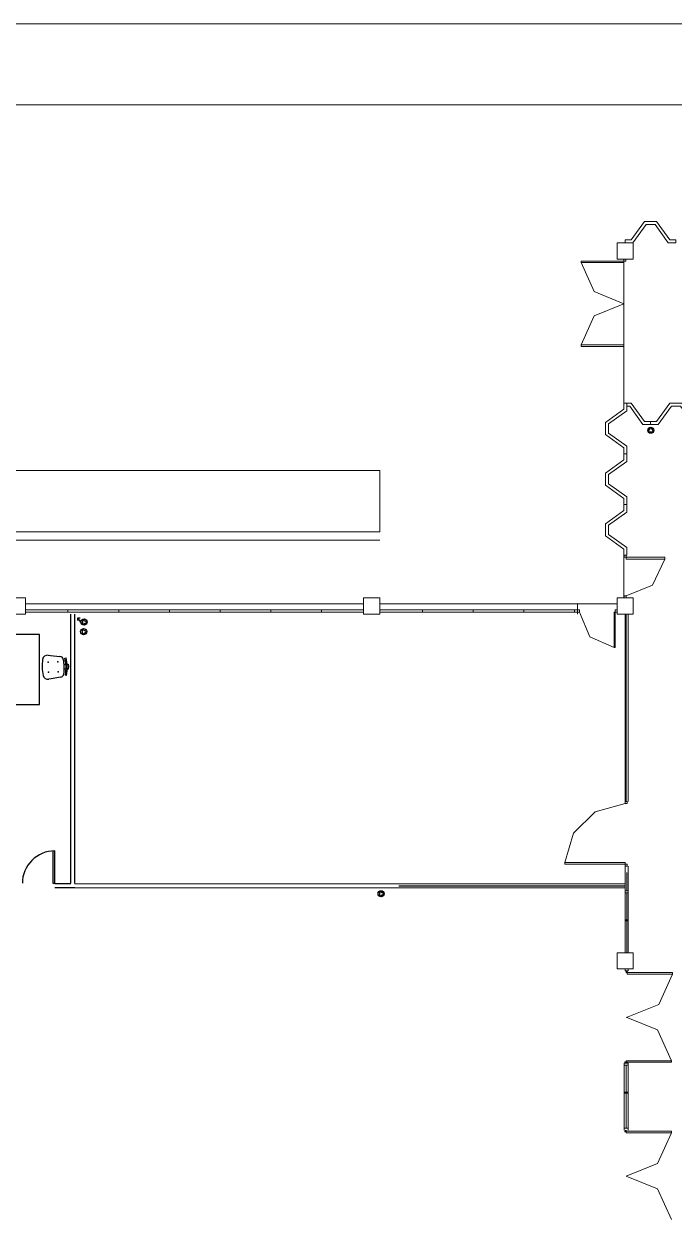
# Model space of a CAD drawing. Header units: millimetres. Extents: x 379 to 563, y 812 to 870.
# Drawn here: x 466.45 to 482.52, y 840.03 to 869.51 of the extents above; entities that cross this region are included whole.
import ezdxf

# ---------------------------------------------------------------- set-up
doc = ezdxf.new("R2010")
doc.units = ezdxf.units.MM
doc.layers.add('mobiliario', color=140, linetype='Continuous')
doc.layers.add('pontos', color=72, linetype='Continuous')

# ---------------------------------------------------------------- blocks, each defined once
blk = doc.blocks.new('SCHA', base_point=(308, 633))
for p, q in [((298.51, 638.05), (298.76, 640)), ((317.24, 640), (317.49, 638.05))]:
    blk.add_line(p, q)
for centre, radius, start, end in [((302.47, 637.55), 4, 172.87498, 258.61952), ((308, 665), 32, 258.61952, 281.38048), ((313.53, 637.55), 4, 281.38048, 7.12502)]:
    blk.add_arc(centre, radius, start, end)
for p in [(304, 638), (312, 638)]:
    blk.add_point(p)
blk = doc.blocks.new('SCHB', base_point=(308, 633))
for p, q in [((300.96, 652.19), (300.96, 652.19)), ((301.18, 651.22), (300.96, 652.19)), ((306, 653.62), (308, 653.87)), ((306, 652.94), (306, 653.62)), ((308, 653.87), (310, 653.62)), ((310, 653.62), (310, 652.94)), ((315.04, 652.19), (314.82, 651.22)), ((298.76, 640), (299.73, 647.4)), ((306, 650.58), (306, 651.93)), ((310, 651.93), (310, 650.58)), ((316.27, 647.4), (317.24, 640))]:
    blk.add_line(p, q)
for centre, radius, start, end in [((308, 622), 31, 76.86598, 103.13402), ((302.71, 647.03), 3, 101.75016, 172.87498), ((308, 622), 30, 76.86598, 103.13402), ((308, 621.58), 29, 78.24984, 101.75016), ((313.29, 647.03), 3, 7.12502, 78.24984)]:
    blk.add_arc(centre, radius, start, end)
for p in [(304, 645.58), (312, 645.58)]:
    blk.add_point(p)
blk = doc.blocks.new('Cadeira-03')
at = {"xscale": 2.5, "yscale": 2.5, "zscale": 2.5}
for name in ['SCHB', 'SCHA']:
    blk.add_blockref(name, (0, 0), dxfattribs=at)

msp = doc.modelspace()

# ---------------------------------------------------------------- linework, layer by layer
for p, q in [((467.615, 848.277), (467.615, 854.928)), ((467.715, 848.273), (467.715, 854.928)), ((467.215, 848.274), (467.615, 848.273)), ((467.215, 848.174), (467.715, 848.173)), ((467.715, 848.273), (481.307, 848.261)), ((467.715, 848.173), (481.307, 848.161)), ((475.715, 848.216), (481.307, 848.211))]:
    msp.add_line(p, q)
at = {"color": 7, "lineweight": 0}
for points in [[(545.109, 869.507), (395.061, 869.507)], [(544.846, 867.503), (400.234, 867.503)], [(482.372, 864.096), (482.56, 864.096), (482.56, 864.171), (482.409, 864.171), (482.084, 864.622), (481.783, 864.622), (481.458, 864.171), (481.307, 864.171), (481.307, 864.096), (481.495, 864.096), (481.821, 864.547), (482.046, 864.547), (482.372, 864.096), (482.372, 864.096)], [(481.107, 863.695), (481.508, 863.695), (481.508, 864.096), (481.107, 864.096), (481.107, 863.695), (481.107, 863.695)], [(481.27, 860.138), (481.27, 863.695)], [(481.27, 863.645), (481.32, 863.645), (481.32, 863.695), (481.27, 863.695), (481.27, 863.645), (481.27, 863.645)], [(480.218, 863.608), (481.27, 863.608), (481.27, 863.645), (480.218, 863.645), (480.218, 863.608), (480.218, 863.608)], [(480.218, 863.608), (480.543, 862.894), (481.27, 862.593)], [(481.27, 862.593), (480.543, 862.293), (480.218, 861.579)], [(480.218, 861.541), (481.27, 861.541), (481.27, 861.579), (480.218, 861.579), (480.218, 861.541), (480.218, 861.541)], [(481.345, 859.074), (481.345, 858.886), (481.27, 858.886), (481.27, 859.036), (480.819, 859.362), (480.819, 859.662), (481.27, 859.988), (481.27, 860.138), (481.345, 860.138), (481.345, 859.951), (480.894, 859.625), (480.894, 859.399), (481.345, 859.074), (481.345, 859.074)], [(481.746, 859.612), (481.934, 859.612), (481.934, 859.688), (481.783, 859.688), (481.458, 860.138), (481.345, 860.138)], [(481.345, 860.063), (481.42, 860.063), (481.746, 859.612)], [(482.998, 859.612), (483.186, 859.612), (483.186, 859.688), (483.036, 859.688), (482.71, 860.138), (482.409, 860.138), (482.084, 859.688), (481.934, 859.688), (481.934, 859.612), (482.121, 859.612), (482.447, 860.063), (482.672, 860.063), (482.998, 859.612), (482.998, 859.612)], [(481.345, 857.821), (481.345, 857.633), (481.27, 857.633), (481.27, 857.784), (480.819, 858.109), (480.819, 858.41), (481.27, 858.736), (481.27, 858.886), (481.345, 858.886), (481.345, 858.698), (480.894, 858.372), (480.894, 858.147), (481.345, 857.821), (481.345, 857.821)], [(433.4, 858.473), (475.245, 858.473)], [(475.245, 856.957), (475.245, 858.473)], [(481.345, 856.569), (481.345, 856.381), (481.27, 856.381), (481.27, 856.531), (480.819, 856.857), (480.819, 857.158), (481.27, 857.483), (481.27, 857.633), (481.345, 857.633), (481.345, 857.446), (480.894, 857.12), (480.894, 856.894), (481.345, 856.569), (481.345, 856.569)], [(475.245, 856.957), (427.4, 856.957)], [(475.245, 856.757), (427.4, 856.757)], [(481.27, 856.381), (481.27, 855.329)], [(481.282, 856.331), (481.332, 856.331), (481.332, 856.381), (481.282, 856.381), (481.282, 856.331), (481.282, 856.331)], [(482.284, 856.281), (482.284, 856.331), (481.332, 856.331), (481.332, 856.281), (482.284, 856.281), (482.284, 856.281)], [(481.332, 855.379), (481.984, 855.642), (482.284, 856.281)], [(466.09, 854.928), (466.49, 854.928), (466.49, 855.329), (466.09, 855.329), (466.09, 854.928), (466.09, 854.928)], [(466.49, 855.179), (474.844, 855.179)], [(474.844, 854.928), (475.245, 854.928), (475.245, 855.329), (474.844, 855.329), (474.844, 854.928), (474.844, 854.928)], [(475.245, 855.179), (481.107, 855.179)], [(480.13, 854.928), (480.13, 855.179)], [(481.107, 854.928), (481.508, 854.928), (481.508, 855.329), (481.107, 855.329), (481.107, 854.928), (481.107, 854.928)], [(481.282, 855.329), (481.332, 855.329), (481.332, 855.379), (481.282, 855.379), (481.282, 855.329), (481.282, 855.329)], [(466.49, 855.028), (474.844, 855.028)], [(466.49, 854.978), (474.844, 854.978)], [(467.542, 854.978), (467.542, 855.028)], [(468.795, 854.978), (468.795, 855.028)], [(470.047, 854.978), (470.047, 855.028)], [(471.3, 854.978), (471.3, 855.028)], [(472.552, 854.978), (472.552, 855.028)], [(473.805, 854.978), (473.805, 855.028)], [(475.245, 855.028), (480.13, 855.028)], [(475.245, 854.978), (480.13, 854.978)], [(476.297, 854.978), (476.297, 855.028)], [(477.55, 854.978), (477.55, 855.028)], [(478.802, 854.978), (478.802, 855.028)], [(480.055, 854.978), (480.055, 855.028)], [(480.13, 854.978), (480.18, 854.978), (480.18, 855.028), (480.13, 855.028), (480.13, 854.978), (480.13, 854.978)], [(480.18, 854.978), (480.431, 854.364), (481.032, 854.101)], [(481.032, 854.101), (481.057, 854.101), (481.057, 854.978), (481.032, 854.978), (481.032, 854.101), (481.032, 854.101)], [(481.057, 854.978), (481.107, 854.978), (481.107, 855.028), (481.057, 855.028), (481.057, 854.978), (481.057, 854.978)], [(481.307, 854.928), (481.307, 850.294)], [(481.332, 854.928), (481.332, 850.294)], [(481.382, 854.928), (481.382, 850.294)], [(481.307, 850.244), (480.568, 850.043), (480.03, 849.517), (479.817, 848.791)], [(481.307, 850.244), (481.357, 850.244), (481.357, 850.294), (481.307, 850.294), (481.307, 850.244), (481.307, 850.244)], [(479.817, 848.753), (481.307, 848.753), (481.307, 848.791), (479.817, 848.791), (479.817, 848.753), (479.817, 848.753)], [(481.307, 848.703), (481.357, 848.703), (481.357, 848.753), (481.307, 848.753), (481.307, 848.703), (481.307, 848.703)], [(481.307, 848.703), (481.307, 846.561)], [(481.382, 848.703), (481.382, 846.561)], [(481.345, 848.54), (481.345, 848.09)], [(481.307, 848.039), (481.382, 848.039), (481.382, 848.09), (481.307, 848.09), (481.307, 848.039), (481.307, 848.039)], [(481.345, 848.039), (481.345, 847.376)], [(481.307, 847.376), (481.382, 847.376)], [(481.382, 847.351), (481.307, 847.351)], [(481.345, 847.351), (481.345, 846.561)], [(481.107, 846.161), (481.508, 846.161), (481.508, 846.561), (481.107, 846.561), (481.107, 846.161), (481.107, 846.161)], [(481.382, 846.111), (481.307, 846.111), (481.307, 846.161), (481.382, 846.161), (481.382, 846.111), (481.382, 846.111)], [(481.357, 846.073), (481.32, 846.073)], [(481.32, 846.073), (481.332, 846.073)], [(481.332, 846.073), (481.332, 846.111)], [(481.357, 846.111), (481.357, 846.073)], [(481.357, 846.073), (481.357, 846.035), (482.472, 846.035), (482.472, 846.073), (481.357, 846.073), (481.357, 846.073)], [(481.357, 844.971), (482.134, 845.284), (482.472, 846.035)], [(482.447, 843.894), (482.109, 844.658), (481.332, 844.971)], [(481.282, 843.831), (481.282, 842.178)], [(481.382, 843.831), (481.282, 843.831)], [(481.282, 843.781), (481.382, 843.781)], [(481.295, 843.856), (481.295, 843.869)], [(481.295, 843.869), (481.307, 843.869)], [(481.332, 843.856), (481.295, 843.856)], [(481.307, 843.869), (481.307, 843.831)], [(481.332, 843.856), (481.332, 843.894), (482.447, 843.894), (482.447, 843.856), (481.332, 843.856), (481.332, 843.856)], [(481.332, 843.831), (481.332, 843.856)], [(481.332, 843.781), (481.332, 843.117)], [(481.382, 843.831), (481.382, 842.178)], [(481.382, 843.117), (481.282, 843.117)], [(481.282, 843.092), (481.382, 843.092)], [(481.332, 843.092), (481.332, 842.228)], [(481.282, 842.228), (481.382, 842.228)], [(481.307, 842.14), (481.307, 842.178)], [(481.332, 842.178), (481.332, 842.153)], [(481.295, 842.153), (481.295, 842.14)], [(481.332, 842.153), (481.295, 842.153)], [(481.295, 842.14), (481.307, 842.14)], [(481.332, 842.153), (481.332, 842.115), (482.447, 842.115), (482.447, 842.153), (481.332, 842.153), (481.332, 842.153)], [(481.332, 841.038), (482.109, 841.351), (482.447, 842.115)], [(482.447, 839.973), (482.109, 840.725), (481.332, 841.038)]]:
    msp.add_lwpolyline(points, dxfattribs=at)
msp.add_lwpolyline([(467.165, 849.077), (467.165, 848.277), (467.215, 848.277), (467.215, 849.077, 0.414214), (466.415, 848.277)], format="xyb")
at = {"layer": 'mobiliario'}
msp.add_lwpolyline([(466.837, 854.419), (466, 854.419), (466, 852.69), (466.837, 852.69)], close=True, dxfattribs=at)
at = {"layer": 'pontos'}
for p, q in [((481.874, 859.43), (481.942, 859.542)), ((481.874, 859.43), (482.006, 859.43)), ((481.942, 859.542), (482.006, 859.43)), ((467.903, 854.666), (467.787, 854.833)), ((467.787, 854.833), (467.787, 854.772)), ((467.787, 854.772), (467.787, 854.833)), ((467.787, 854.833), (467.84, 854.833)), ((467.892, 854.558), (467.892, 854.426)), ((467.892, 854.558), (468.005, 854.49)), ((467.903, 854.796), (467.903, 854.664)), ((467.903, 854.796), (468.016, 854.728)), ((467.903, 854.794), (467.903, 854.662)), ((467.903, 854.794), (468.016, 854.726)), ((468.016, 854.728), (467.903, 854.664)), ((468.016, 854.726), (467.903, 854.662)), ((468.005, 854.49), (467.892, 854.426)), ((475.239, 848.084), (475.239, 847.952)), ((475.239, 848.084), (475.351, 848.016)), ((475.239, 848.082), (475.239, 847.95)), ((475.239, 848.082), (475.351, 848.014)), ((475.351, 848.016), (475.239, 847.952)), ((475.351, 848.014), (475.239, 847.95))]:
    msp.add_line(p, q, dxfattribs=at)
for centre in [(481.94, 859.468), (467.93, 854.493), (467.941, 854.731), (467.941, 854.729), (475.277, 848.018), (475.277, 848.016)]:
    msp.add_circle(centre, 0.0747, dxfattribs=at)

# ---------------------------------------------------------------- block references
at = {"layer": 'mobiliario', "xscale": 0.0124762327083591, "yscale": 0.0124762327083591, "zscale": 0.0124762327083591, "rotation": 271.7556170696446}
msp.add_blockref('Cadeira-03', (466.903, 853.61), dxfattribs=at)

doc.saveas('drawing.dxf')
